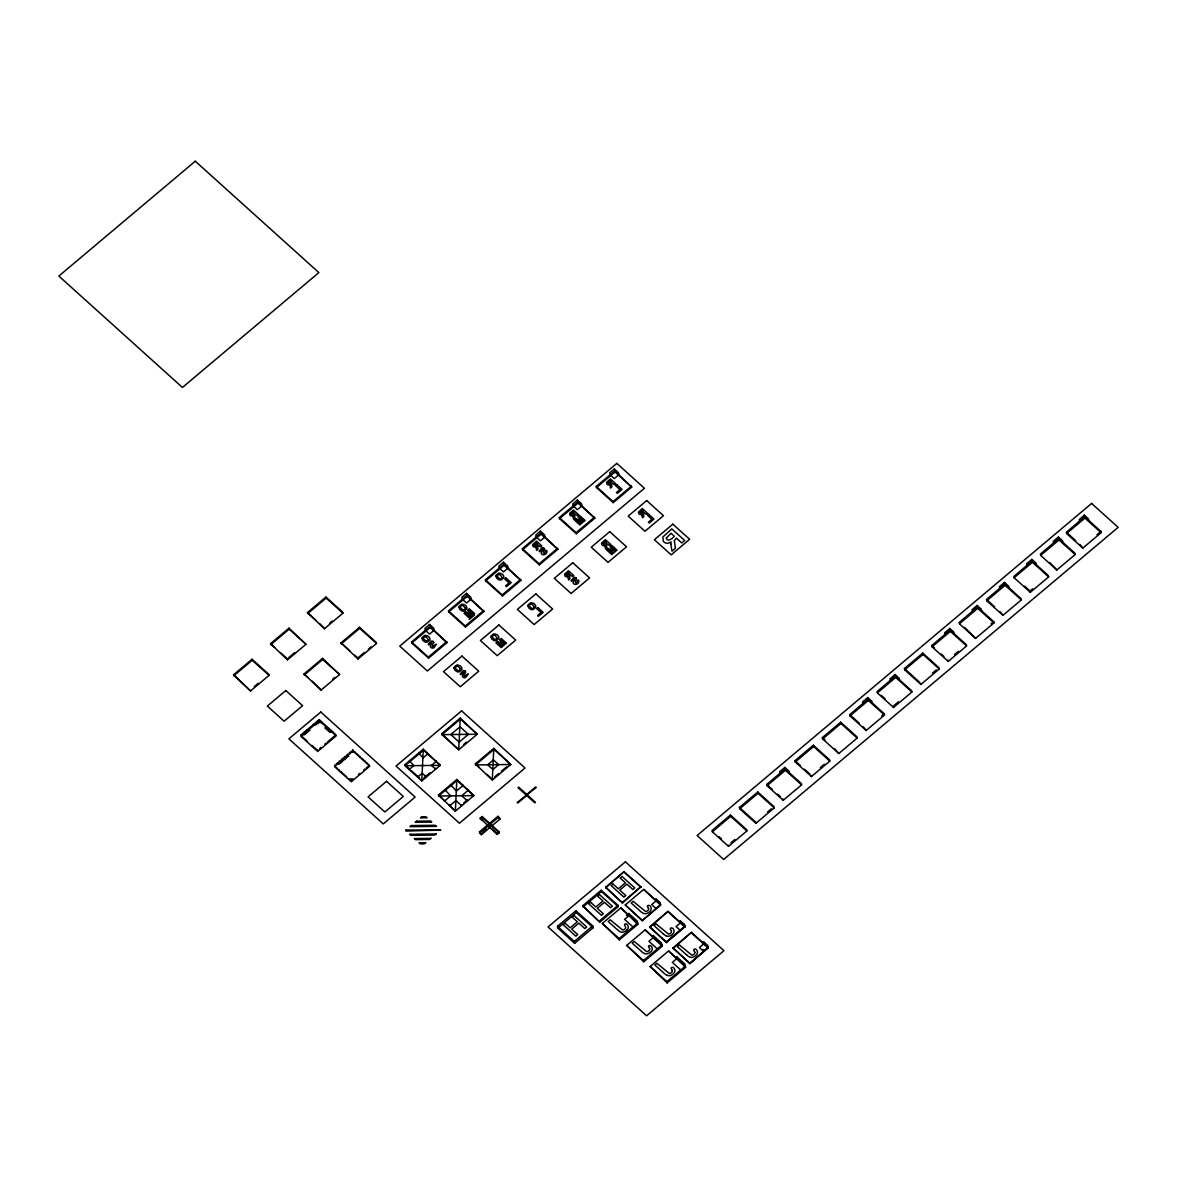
<?xml version="1.0" encoding="UTF-8"?>
<svg xmlns="http://www.w3.org/2000/svg" width="1177" height="1177" viewBox="0 0 1177 1177"><rect width="100%" height="100%" fill="white"/><g stroke="black" fill="none" stroke-linecap="round" stroke-linejoin="round"><path stroke-width="1.5" d="M526.707 795.52L526.766 794.431L535.667 786.927L536.271 787.472L517.203 802.479L517.792 803.023L526.707 795.52L534.799 802.817L535.447 802.273L527.355 794.961M233.561 674.804L252.025 659.252L268.812 674.377L269.033 675.392L250.554 690.943L233.561 674.804L250.554 690.943M270.504 643.701L288.968 628.15L305.976 644.29L287.497 659.841L270.504 643.701L274.697 647.482M307.447 612.599L325.926 597.048L342.713 612.172L342.919 613.188L324.44 628.739L307.447 612.599L315.848 620.161M233.767 675.819L252.246 660.268L252.025 659.252M270.71 644.716L289.189 629.165L288.968 628.15M307.653 613.614L326.132 598.063L325.926 597.048M254.306 686.603L258.263 683.263M288.439 657.855L294.544 652.72M329.516 623.28L332.149 621.059M304.078 673.965L322.542 658.414L339.55 674.553L321.071 690.105L304.078 673.965L308.271 677.746M341.021 642.863L359.5 627.312L376.287 642.436L376.493 643.451L358.014 659.002L341.021 642.863L349.937 650.896M304.284 674.98L322.763 659.429L322.542 658.414M341.227 643.878L359.706 628.327L359.5 627.312M332.797 679.055L334.724 677.437M358.014 659.002L357.808 657.987L364.399 652.441M368.372 649.101L371.005 646.879M429.59 624.457L424.971 628.341L425.383 630.313L429.59 634.109L434.195 630.21L433.783 628.238L429.59 624.457L430.223 627.488L447.01 642.613L428.546 658.164L411.759 643.025L411.538 641.98L430.002 626.429L447.01 642.613M466.533 593.355L461.914 597.239L462.326 599.211L466.533 603.007L471.153 599.108L470.741 597.136L466.533 593.355L467.166 596.386L483.953 611.51L465.489 627.061L448.702 611.937L448.481 610.878L466.945 595.327L483.953 611.51M503.476 562.253L498.871 566.137L499.283 568.108L503.476 571.904L508.096 568.005L507.684 566.034L503.476 562.253L504.109 565.284L520.896 580.408L502.432 595.959L485.645 580.835L485.424 579.775L503.903 564.224L520.896 580.408M540.434 531.151L535.815 535.035L536.226 537.006L540.42 540.802L545.039 536.903L544.627 534.932L540.434 531.151L541.067 534.181L557.854 549.306L539.375 564.857L522.588 549.733L522.367 548.673L540.846 533.122L557.854 549.306M577.377 500.048L572.758 503.933L573.17 505.904L577.363 509.7L581.982 505.801L581.57 503.83L577.377 500.048L578.01 503.079L594.797 518.204L576.318 533.755L559.531 518.63L559.31 517.571L577.789 502.02L594.797 518.204M614.32 468.946L609.701 472.83L610.113 474.817L614.306 478.598L618.925 474.699L618.513 472.727L614.32 468.946L614.953 471.977L631.74 487.101L613.261 502.653L596.474 487.528L596.253 486.469L614.732 470.918L631.74 487.101M411.759 643.025L430.223 627.488M448.702 611.937L467.166 596.386M485.645 580.835L504.109 565.284M522.588 549.733L541.067 534.181M559.531 518.63L578.01 503.079M596.474 487.528L614.953 471.977M469.255 619.455L474.508 615.027M319.614 748.572L320.924 747.469M324.852 744.173L326.147 743.07M327.456 741.981L335.945 734.831L319.158 719.691L300.694 735.272L307.153 741.083M428.546 658.164L428.325 657.119L446.789 641.568M465.489 627.061L465.268 626.017L483.732 610.466M502.432 595.959L502.211 594.915L520.675 579.364M539.375 564.857L539.154 563.812L557.633 548.261M576.318 533.755L576.097 532.71L594.576 517.159M613.261 502.653L613.04 501.608L631.519 486.057M334.93 765.035L334.871 766.109M346.685 755.134L347.995 754.03M349.304 752.942L350.599 751.838L354.704 751.794L355.881 752.853M358.441 774.51L359.735 773.407M363.664 770.111L364.958 769.008M366.268 767.904L367.577 766.816M368.887 765.712L368.945 764.623M409.405 760.828L423.264 749.205L440.272 765.344L421.793 780.895L405.006 765.756L404.8 764.756L409.419 760.857L413.818 765.653L409.199 769.537M441.743 733.654L460.222 718.102L477.215 734.242L458.736 749.793L441.949 734.654L441.743 733.654L458.736 749.793L460.222 718.102M423.897 777.938L430.149 772.627M463.812 744.335L466.445 742.113M438.374 795.019L456.838 779.468L473.845 795.608L455.367 811.159L438.374 795.019L442.993 799.183M475.317 763.917L493.796 748.366L510.789 764.506L492.31 780.057L475.317 763.917L479.186 767.404M463.812 802.817L467.269 799.904L467.49 800.948L461.722 795.755L468.078 790.4L467.857 789.355M494.737 776.82L498.695 773.495M501.343 771.273L506.625 766.83M491.721 825.18L498.916 831.668L499.166 832.816L497.194 834.464L480.172 818.192L482.129 816.529L490.529 824.106M480.407 819.339L482.379 817.691L482.129 816.529M488.661 824.121L497.886 816.352L499.681 817.956L499.916 819.104L481.437 834.655L479.422 831.904L487.337 825.239M479.657 833.051L498.136 817.5L497.886 816.352M488.808 826.901L490.765 825.254M482.526 832.389L486.484 829.064M497.194 834.464L496.959 833.316L498.916 831.668M557.471 926.314L575.936 910.763L592.722 925.887L593.12 927.756L574.641 943.307L557.854 928.167L557.471 926.314L574.258 941.438L574.641 943.307M582.718 905.775L601.197 890.224L617.984 905.348L618.234 906.599L599.77 922.15L582.718 905.775L599.77 922.15M605.596 887.223L624.075 871.671L640.862 886.796L622.53 902.994L605.596 887.223L622.53 902.994M557.854 928.167L576.333 912.616L575.936 910.763M582.983 907.026L601.447 891.475L601.197 890.224M605.743 887.855L624.075 871.671M574.258 941.438L592.722 925.887M599.505 920.9L617.984 905.348M622.383 902.347L640.862 886.796M789.208 772.656L788.884 771.082L784.794 767.389L779.674 771.7L780.013 773.289M872.142 702.846L871.819 701.257L867.729 697.578L862.609 701.875L862.947 703.463M899.493 679.82L899.169 678.232L895.079 674.553L889.974 678.849L890.298 680.438M954.209 633.756L953.885 632.167L949.795 628.489L944.675 632.799L945.013 634.374M981.559 610.731L981.235 609.142L977.145 605.464L972.04 609.76L972.364 611.349M1008.924 587.706L1008.586 586.117L1004.496 582.424L999.391 586.735L999.714 588.323M1036.275 564.666L1035.951 563.092L1031.861 559.399L1026.741 563.709L1027.08 565.298M1062.816 542.332L1062.478 540.743L1058.403 537.065L1053.283 541.361L1053.606 542.95M1088.769 520.469L1088.445 518.895L1084.355 515.202L1079.235 519.513L1079.574 521.102M730.417 815.028L712.07 830.476L712.335 831.786L728.534 846.381L746.865 830.933L746.601 829.623L730.417 815.028L730.682 816.338L746.865 830.933M739.421 807.451L757.767 792.003L773.951 806.598L774.231 807.908L755.884 823.341L739.7 808.761L739.421 807.451L755.619 822.032L755.884 823.341M766.786 784.412L785.118 768.978L801.316 783.573L801.581 784.882L783.235 800.316L767.051 785.721L766.786 784.412L772.171 789.281M795.005 760.651L813.351 745.218L829.535 759.812L829.8 761.122L811.468 776.555L795.269 761.96L795.005 760.651L800.404 765.521M822.355 737.626L840.702 722.192L856.885 736.787L857.165 738.082L838.818 753.53L822.635 738.935L822.355 737.626L825.062 740.068M904.422 668.536L922.768 653.103L938.952 667.697L939.231 669.007L920.885 684.44L904.701 669.845L904.422 668.536L919.266 681.924M931.787 645.511L950.119 630.078L966.317 644.658L966.582 645.967L948.235 661.415L932.052 646.82L931.787 645.511L934.479 647.938M619.382 939.834L602.344 923.459L620.809 907.908L637.596 923.033L619.131 938.584L619.382 939.834L637.86 924.283L637.184 921.047L628.783 913.484L626.473 915.426M642.171 920.708L625.252 904.936L643.731 889.385L660.518 904.51L642.171 920.708L660.65 905.157L660.091 902.524L655.898 898.742L656.31 900.729L651.69 904.613L655.883 908.394M712.335 831.786L730.682 816.338M739.7 808.761L758.032 793.313L757.767 792.003M767.051 785.721L785.397 770.288L784.794 767.389M795.269 761.96L813.616 746.527L813.351 745.218M822.635 738.935L840.981 723.502L840.702 722.192M849.985 715.91L849.72 714.601L868.052 699.153L884.251 713.748L884.516 715.057L866.169 730.505L849.985 715.91L868.332 700.462L867.729 697.578M877.336 692.885L877.071 691.576L895.417 676.128L911.601 690.722L911.881 692.032L893.534 707.465L877.336 692.885L895.682 677.437L895.079 674.553M904.701 669.845L923.048 654.412L922.768 653.103M932.052 646.82L950.398 631.387L949.795 628.489M959.417 623.795L959.137 622.486L977.484 607.038L993.668 621.633L993.947 622.942L975.601 638.39L959.417 623.795L977.749 608.347L977.145 605.464M986.767 600.77L986.488 599.461L1004.834 584.013L1021.018 598.607L1021.298 599.917L1002.951 615.35L986.767 600.77L1005.114 585.322L1004.496 582.424M1014.118 577.73L1013.853 576.421L1032.185 560.988L1048.383 575.582L1048.648 576.892L1030.316 592.325L1014.118 577.73L1032.464 562.297L1031.861 559.399M1040.659 555.397L1040.38 554.087L1058.726 538.639L1074.91 553.234L1075.189 554.544L1056.843 569.992L1040.659 555.397L1059.006 539.949L1058.403 537.065M1066.612 533.534L1066.347 532.225L1084.694 516.791L1100.878 531.386L1101.142 532.695L1082.811 548.129L1066.612 533.534L1084.959 518.101L1084.355 515.202M730.873 842.864L734.801 839.554M767.404 812.115L771.332 808.805M820.369 767.536L824.297 764.226M881.632 715.954L884.251 713.748M898.492 701.757L893.255 706.156L893.534 707.465M932.405 673.215L936.333 669.904M954.518 654.589L958.446 651.278M991.049 623.839L993.668 621.633M1030.316 592.325L1030.037 591.016L1032.656 588.809M1096.949 534.696L1100.878 531.386M643.731 961.786L626.679 945.396L645.158 929.845L661.945 944.984L643.466 960.535L643.731 961.786L662.21 946.234L661.518 942.998L653.132 935.435L653.544 937.407L648.924 941.291L657.31 948.853M649.601 926.873L668.08 911.322L684.867 926.461L666.388 942.012L649.601 926.873L666.52 942.659L666.256 941.88L684.764 926.373M649.733 927.52L668.08 911.322M666.388 942.527L684.852 926.976L684.352 924.401M667.153 982.898L650.101 966.508L668.58 950.957L685.367 966.096L666.888 981.647L667.153 982.898L685.632 967.347L684.94 964.11L676.554 956.533L676.966 958.519L672.347 962.403L680.733 969.966M672.95 947.912L691.414 932.361L708.201 947.5L689.869 963.698L672.95 947.912L689.737 963.051M673.082 948.559L691.414 932.361M708.01 947.323L689.663 963.522L708.142 947.971M318.32 720.398L319.923 720.383M317.01 721.501L321.115 721.457M315.716 722.604L322.292 722.516M314.406 723.708L318.04 723.664M313.097 724.797L316.407 724.767M324.764 727.916L328.236 727.872M325.823 728.99L329.413 728.946M306.564 730.299L310.007 730.255M327.177 730.049L330.605 730.02M305.255 731.403L308.801 731.358M328.251 731.123L331.796 731.079M303.96 732.491L307.58 732.462M329.354 732.197L332.973 732.153M302.651 733.595L306.152 733.551M301.341 734.698L304.917 734.654M316.716 749.69L317.51 749.675M348.892 756.193L345.376 756.237L344.067 757.341L347.392 757.297M346.229 758.385L342.772 758.429L341.462 759.533L345.052 759.489M343.596 760.592L340.153 760.636L338.844 761.725L342.389 761.696M341.168 762.784L337.549 762.828L336.239 763.932L339.741 763.888M349.113 778.953L353.203 778.909M1084.959 518.101L1101.142 532.695M1067.701 533.446L1075.793 540.743M1079.839 544.392L1082.811 548.129M1059.006 539.949L1075.189 554.544M1049.825 562.606L1056.843 569.992M1032.464 562.297L1048.648 576.892M1024.637 586.161L1030.037 591.016M1005.114 585.322L1021.298 599.917M987.841 600.667L994.58 606.758M999.979 611.613L1002.951 615.35M977.749 608.347L993.947 622.942M964.537 627.356L975.601 638.39M950.398 631.387L966.582 645.967M941.217 654.029L943.925 656.457M923.048 654.412L939.231 669.007M895.682 677.437L911.881 692.032M881.117 695.224L885.163 698.873M868.332 700.462L884.516 715.057M851.059 715.822L859.151 723.119M863.212 726.753L866.169 730.505M596.253 486.469L613.04 501.608M840.981 723.502L857.165 738.082M834.493 748.572L838.818 753.53M813.616 746.527L829.8 761.122M559.31 517.571L576.097 532.71M804.45 769.169L809.85 774.039M785.397 770.288L801.581 784.882M522.367 548.673L539.154 563.812M777.57 794.151L780.263 796.579M758.032 793.313L774.231 807.908M485.424 579.775L502.211 594.915M718.809 836.553L721.516 838.98M448.481 610.878L465.268 626.017M411.538 641.98L428.325 657.119M326.132 598.063L342.919 613.188M359.706 628.327L376.493 643.451M624.207 872.304L640.994 887.443M660.65 905.157L643.731 889.385M668.212 911.969L684.999 927.108L684.44 924.475L680.247 920.694L680.659 922.68L676.039 926.564L680.247 930.345M691.546 933.008L708.333 948.147L707.789 945.514L703.596 941.732L704.008 943.719L699.388 947.603L703.581 951.384L703.169 949.398M526.766 794.431L518.66 787.133L518.012 787.678L526.104 794.975M320.041 623.942L324.44 628.739M354.66 655.162L357.808 657.987M486.94 774.392L490.809 777.879M663.372 933.979L654 925.549L656.016 923.857L668.345 933.979A1.515 1.309 -11.8 0 0 668.933 933.92A2.354 2.016 -11.8 0 0 669.963 933.567L670.537 933.14A3.516 3.016 -11.8 0 0 670.861 932.846A2.31 1.986 -11.8 0 0 671.42 931.257A2.737 2.354 -11.8 0 0 671.302 930.86L671.096 930.433A8.313 7.136 -11.8 0 0 670.404 929.477C669.551 927.285 673.215 927.402 673.627 929.595A4.855 4.164 -11.8 0 1 674.038 931.213A3.928 3.369 -11.8 0 1 673.671 932.699A5.164 4.428 -11.8 0 1 673.273 933.346A6.12 5.252 -11.8 0 1 672.92 933.773L672.508 934.2A9.107 7.812 -11.8 0 1 671.876 934.759A6.9 5.929 -11.8 0 1 669.242 936.112A4.414 3.796 -11.8 0 1 666.476 935.98M686.794 955.091L677.422 946.661L679.438 944.969L691.767 955.091A1.515 1.309 -11.8 0 0 692.356 955.033A2.339 2.016 -11.8 0 0 693.385 954.679L693.959 954.253A2.516 2.163 -11.8 0 0 694.901 952.37M625.252 904.936L642.039 920.061M601.447 891.475L618.234 906.599M637.86 924.283L620.809 907.908M662.21 946.234L645.158 929.845M685.632 967.347L668.58 950.957M632.976 926.917L624.575 919.355L629.195 915.456L628.783 913.484M289.189 629.165L305.976 644.29M322.763 659.429L339.55 674.553M498.136 817.5L499.916 819.104M602.344 923.459L619.131 938.584M626.679 945.396L643.466 960.535M650.101 966.508L666.888 981.647M482.379 817.691L499.166 832.816M488.896 825.268L490.677 826.887M480.172 818.192L482.57 820.354M492.163 828.991L496.959 833.316M576.333 912.616L593.12 927.756M479.422 831.904L481.437 834.655M280.7 652.882L286.246 657.884M311.949 681.056L321.071 690.105M404.8 764.756L408.993 768.537M411.391 770.655L419.483 777.997M357.072 753.927L358.264 755.001M359.441 756.061L360.633 757.135M361.825 758.209L363.002 759.283M364.193 760.342L365.385 761.416M366.562 762.49L367.754 763.549M252.246 660.268L269.033 675.392M311.964 745.409L317.481 750.396M336.063 767.183L337.24 768.257M338.432 769.331L339.623 770.391M340.8 771.465L341.992 772.539M343.184 773.613L344.361 774.672M345.552 775.746L346.744 776.82M694.518 951.546L694.724 951.972A2.737 2.354 -11.8 0 1 694.827 952.37M671.949 969.848L672.155 970.275A2.737 2.354 -11.8 0 1 672.258 970.672M947.971 660.106L948.235 661.415M920.62 683.131L920.885 684.44M811.188 775.246L811.468 776.555M782.97 799.006L783.235 800.316M728.254 845.071L728.534 846.381M493.796 748.366L492.31 780.057L492.104 779.042M462.605 784.618L462.826 785.677L456.47 791.018L450.482 784.765M456.838 779.468L455.367 811.159L449.393 804.95L449.599 805.951L455.955 800.61L461.722 805.804L461.502 804.759M444.715 789.635L450.703 795.873L444.347 801.228L444.141 800.169M435.858 760.504L436.078 761.563L431.459 765.447L435.652 769.228L435.431 768.184M427.457 752.942L427.678 753.986L423.058 757.885L418.644 753.045M423.264 749.205L421.793 780.895L421.587 779.88M426.192 775.952L426.412 777.011L422.219 773.215L417.6 777.114L417.379 776.055M287.291 658.826L287.497 659.841M576.48 578.922C573.699 581.629 576.039 585.16 577.363 580.967A2.913 2.501 -11.8 0 0 577.142 580.57C580.232 578.378 578.952 584.116 576.48 584.204A2.354 2.016 -11.8 0 1 574.935 584.38L574.773 584.351A1.839 1.574 -11.8 0 1 574.17 584.13L573.39 583.395A2.148 1.839 -11.8 0 1 573.184 582.909L573.17 582.394A2.222 1.898 -11.8 0 1 573.302 581.879L574.523 578.672L571.433 581.335A2.266 1.942 -11.8 0 1 571.139 580.541L573.979 577.451A2.177 1.868 -11.8 0 1 574.45 577.392A2.266 1.942 -11.8 0 1 574.906 577.407A1.913 1.648 -11.8 0 1 575.715 577.716M544.539 549.276C541.817 551.998 544.098 555.515 545.422 551.322A2.913 2.501 -11.8 0 0 545.186 550.924C548.173 548.688 547.128 554.308 544.716 554.485A2.398 2.06 -11.8 0 1 542.994 554.75L542.832 554.705A1.839 1.574 -11.8 0 1 542.229 554.485L541.449 553.749A2.148 1.839 -11.8 0 1 541.243 553.264L541.229 552.749A2.222 1.898 -11.8 0 1 541.361 552.234L542.715 549.085L539.493 551.689A2.266 1.942 -11.8 0 1 539.198 550.895L542.038 547.805A2.192 1.868 -11.8 0 1 542.509 547.746A2.266 1.942 -11.8 0 1 542.965 547.761M465.636 672.214C459.957 683.101 473.64 667.065 465.651 677.511A2.354 2.016 -11.8 0 1 464.106 677.687L463.929 677.658A1.839 1.574 -11.8 0 1 463.341 677.437L462.561 676.701A2.148 1.839 -11.8 0 1 462.34 676.216L464.003 672.199L460.604 674.642A2.266 1.942 -11.8 0 1 460.295 673.847L463.149 670.758A2.177 1.868 -11.8 0 1 463.606 670.699A2.266 1.942 -11.8 0 1 464.076 670.713A1.913 1.648 -11.8 0 1 464.871 671.022M433.695 642.583C428.104 653.515 441.434 637.434 433.886 647.791A2.398 2.06 -11.8 0 1 432.165 648.056L431.988 648.012A1.839 1.574 -11.8 0 1 431.4 647.791L430.62 647.056A2.148 1.839 -11.8 0 1 430.399 646.57L430.385 646.055A2.222 1.898 -11.8 0 1 430.532 645.54L431.871 642.392L428.663 644.996A2.266 1.942 -11.8 0 1 428.354 644.202L431.209 641.112A2.192 1.868 -11.8 0 1 431.665 641.053A2.266 1.942 -11.8 0 1 432.136 641.068A1.913 1.648 -11.8 0 1 432.93 641.377A2.31 1.986 -11.8 0 1 433.43 641.848A2.192 1.868 -11.8 0 1 433.813 642.642M544.26 548.541A2.31 1.986 -11.8 0 0 543.774 548.07A1.913 1.648 -11.8 0 0 542.965 547.761M544.348 548.57A2.192 1.868 -11.8 0 1 544.642 549.335M499.372 574.435A1.898 1.633 -11.8 0 1 500.004 574.508L502.255 577.466A1.677 1.442 -11.8 0 1 502.005 577.951L501.873 578.098A2.074 1.78 -11.8 0 1 501.373 578.481A1.868 1.604 -11.8 0 1 500.372 578.746A1.898 1.618 -11.8 0 1 499.725 578.657L497.488 576.642A1.898 1.633 -11.8 0 1 497.415 576.068A1.868 1.604 -11.8 0 1 499.342 574.45M427.575 640.597A1.677 1.442 -11.8 0 1 426.677 640.847M425.471 636.639A1.898 1.633 -11.8 0 1 426.118 636.713L428.369 639.67A1.677 1.442 -11.8 0 1 428.119 640.156L427.987 640.303A2.074 1.78 -11.8 0 1 427.486 640.685M425.441 636.654A1.868 1.604 -11.8 0 0 423.529 638.272A1.898 1.633 -11.8 0 0 423.602 638.846L425.839 640.862A1.898 1.618 -11.8 0 0 426.486 640.95M575.877 577.775A2.266 1.942 -11.8 0 1 576.347 578.245M576.112 578.113A1.913 1.648 -11.8 0 1 576.362 578.79M496.459 639.14A1.677 1.442 -11.8 0 1 495.561 639.391M496.37 639.229A2.074 1.78 -11.8 0 0 496.871 638.846L497.003 638.684A1.677 1.442 -11.8 0 0 497.253 638.214L495.031 635.242A1.898 1.633 -11.8 0 0 494.355 635.183A1.868 1.604 -11.8 0 0 492.413 636.816A1.898 1.633 -11.8 0 0 492.486 637.39L494.723 639.405A1.898 1.618 -11.8 0 0 495.37 639.494M465.033 671.081A2.266 1.942 -11.8 0 1 465.518 671.552M465.283 671.42A1.913 1.648 -11.8 0 1 465.533 672.096M649.63 948.883A2.737 2.354 -11.8 0 0 649.527 948.485L649.336 948.059A8.313 7.136 -11.8 0 0 648.63 947.088C647.791 944.896 651.455 945.013 651.852 947.205A4.855 4.164 -11.8 0 1 652.279 948.824A3.928 3.369 -11.8 0 1 651.896 950.31A5.164 4.428 -11.8 0 1 651.499 950.957A6.12 5.252 -11.8 0 1 651.146 951.384L650.734 951.825A9.107 7.812 -11.8 0 1 650.101 952.384A6.9 5.929 -11.8 0 1 647.482 953.723A4.414 3.796 -11.8 0 1 644.702 953.605A11.579 9.931 -11.8 0 1 641.642 951.575L632.24 943.16L634.241 941.468L646.57 951.59A1.515 1.309 -11.8 0 0 647.173 951.531A2.354 2.016 -11.8 0 0 648.189 951.178L648.777 950.751A3.516 3.016 -11.8 0 0 649.101 950.457M649.66 948.868A2.31 1.986 -11.8 0 1 649.101 950.457M671.758 969.539A9.637 8.268 -11.8 0 0 671.258 968.877C670.404 966.7 674.068 966.803 674.465 968.995A4.855 4.164 -11.8 0 1 674.892 970.613A3.928 3.369 -11.8 0 1 674.509 972.114A4.811 4.134 -11.8 0 1 674.259 972.54A6.106 5.238 -11.8 0 1 673.759 973.188L673.347 973.614A7.165 6.15 -11.8 0 1 670.11 975.542M672.332 970.657A2.516 2.163 -11.8 0 1 671.39 972.54L670.802 972.967A2.339 2.016 -11.8 0 1 669.787 973.32A1.515 1.309 -11.8 0 1 669.198 973.394L656.854 963.257L654.853 964.949L664.211 973.394A11.579 9.931 -11.8 0 0 667.3 975.424M670.096 975.527A4.414 3.796 -11.8 0 1 667.315 975.395M648.542 908.718A2.737 2.354 -11.8 0 0 648.439 908.306L648.321 908.026A8.313 7.136 -11.8 0 0 647.541 906.923C646.703 904.73 650.366 904.848 650.763 907.04A4.855 4.164 -11.8 0 1 651.19 908.659A3.928 3.369 -11.8 0 1 650.807 910.145A5.164 4.428 -11.8 0 1 650.41 910.792A6.12 5.252 -11.8 0 1 650.057 911.219L649.645 911.66A9.107 7.812 -11.8 0 1 649.013 912.204A6.9 5.929 -11.8 0 1 646.394 913.558A4.414 3.796 -11.8 0 1 643.613 913.44A11.579 9.931 -11.8 0 1 640.538 911.395L631.152 902.994L633.152 901.302L645.482 911.425A1.515 1.309 -11.8 0 0 646.07 911.366A2.354 2.016 -11.8 0 0 647.1 911.013L647.674 910.586A3.516 3.016 -11.8 0 0 647.997 910.292A2.31 1.986 -11.8 0 0 648.556 908.703M666.447 936.024A11.579 9.931 -11.8 0 1 663.401 933.949M694.342 951.251A9.637 8.268 -11.8 0 0 693.827 950.589C692.973 948.412 696.652 948.515 697.049 950.707A4.855 4.164 -11.8 0 1 697.461 952.325A3.928 3.369 -11.8 0 1 697.093 953.811A4.811 4.134 -11.8 0 1 696.843 954.238A6.106 5.238 -11.8 0 1 696.343 954.885L695.931 955.312A7.165 6.15 -11.8 0 1 692.679 957.239A4.414 3.796 -11.8 0 1 689.899 957.107A11.579 9.931 -11.8 0 1 686.824 955.062M460.369 668.771L460.31 669.316A1.677 1.442 -11.8 0 1 460.06 669.787L459.927 669.948A2.074 1.78 -11.8 0 1 459.427 670.331A1.868 1.604 -11.8 0 1 458.427 670.596A1.898 1.618 -11.8 0 1 457.779 670.507L455.543 668.492A1.898 1.633 -11.8 0 1 455.47 667.918A1.868 1.604 -11.8 0 1 457.382 666.3A1.898 1.633 -11.8 0 1 458.059 666.359L460.369 668.771M465.371 608.023L465.312 608.568A1.677 1.442 -11.8 0 1 465.062 609.053L464.93 609.2A2.074 1.78 -11.8 0 1 464.429 609.583A1.868 1.604 -11.8 0 1 463.429 609.848A1.898 1.618 -11.8 0 1 462.782 609.76L460.545 607.744A1.898 1.633 -11.8 0 1 460.472 607.17A1.868 1.604 -11.8 0 1 462.384 605.552A1.898 1.633 -11.8 0 1 463.061 605.611L465.371 608.023M536.079 547.467L536.58 550.336L538.007 549.144L537.639 545.701A3.119 2.678 -11.8 0 1 538.154 545.142L540.626 546.937L541.832 545.922L536.491 541.111L532.798 544.451A1.633 1.412 -11.8 0 0 532.651 544.833L532.99 546.26A3.045 2.619 -11.8 0 0 533.505 546.716L533.843 546.893A1.854 1.589 -11.8 0 0 534.961 547.04L536.226 546.525L536.079 547.467M568.02 577.113L568.52 579.981L569.948 578.79L569.58 575.332A3.134 2.678 -11.8 0 1 570.095 574.788L572.566 576.568L573.773 575.568L568.432 570.742L564.739 574.096A1.633 1.412 -11.8 0 0 564.592 574.479L564.931 575.906A3.045 2.619 -11.8 0 0 565.46 576.362L565.784 576.539A1.854 1.589 -11.8 0 0 566.902 576.686L568.167 576.171L568.02 577.113M573.022 516.365L573.523 519.234L574.95 518.042L574.582 514.599A3.119 2.678 -11.8 0 1 575.097 514.04L577.569 515.835L578.775 514.82L573.434 510.009L569.742 513.349A1.633 1.412 -11.8 0 0 569.594 513.731L569.948 515.158A3.045 2.619 -11.8 0 0 570.462 515.614L570.786 515.791A1.854 1.589 -11.8 0 0 571.904 515.938L573.17 515.423L573.022 516.365M604.963 546.01L605.464 548.879L606.891 547.688L606.523 544.23A3.134 2.678 -11.8 0 1 607.038 543.686L609.509 545.466L610.716 544.465L605.375 539.64L601.682 542.994A1.633 1.412 -11.8 0 0 601.535 543.377L601.888 544.804A3.045 2.619 -11.8 0 0 602.403 545.26L602.727 545.437A1.854 1.589 -11.8 0 0 603.845 545.584L605.11 545.069L604.963 546.01M609.966 485.262L610.466 488.131L611.893 486.94L611.525 483.497A3.119 2.678 -11.8 0 1 612.04 482.938L614.512 484.733L615.718 483.718L610.377 478.907L606.685 482.246A1.633 1.412 -11.8 0 0 606.538 482.629L606.891 484.056A3.045 2.619 -11.8 0 0 607.406 484.512L607.729 484.689A1.854 1.589 -11.8 0 0 608.847 484.836L610.113 484.321L609.966 485.262M641.906 514.908L642.407 517.777L643.834 516.585L643.466 513.128A3.134 2.678 -11.8 0 1 643.981 512.583L646.453 514.364L647.659 513.363L642.318 508.538L638.625 511.892A1.633 1.412 -11.8 0 0 638.478 512.275L638.831 513.702A3.045 2.619 -11.8 0 0 639.346 514.158L639.67 514.334A1.854 1.589 -11.8 0 0 640.788 514.481L642.068 513.966L641.906 514.908M670.787 544.26L672.008 551.189L675.436 548.291L674.303 540.787L676.422 538.124L681.777 542.95L684.69 540.508L671.802 528.9L662.872 536.962L663.372 541.346A7.356 6.312 -11.8 0 0 664.608 542.435L665.814 543.024A4.517 3.884 -11.8 0 0 666.682 543.23A4.355 3.737 -11.8 0 0 668.109 543.23L671.17 541.979L670.787 544.26M422.057 638.243L422.808 640.42L425.059 642.024A3.575 3.075 -11.8 0 0 426.486 642.23A2.957 2.531 -11.8 0 0 427.501 642.024L429.649 640.214A3.016 2.589 -11.8 0 0 429.929 639.332L429.943 639.008A3.634 3.119 -11.8 0 0 429.752 638.081L428.958 636.904A8.327 7.136 -11.8 0 0 428.045 636.11L425.794 635.33A3.737 3.207 -11.8 0 0 424.588 635.492L422.337 637.346A3.016 2.589 -11.8 0 0 422.057 638.243M453.998 667.889L454.749 670.066L457 671.67A3.575 3.075 -11.8 0 0 458.427 671.876A2.957 2.531 -11.8 0 0 459.442 671.67L461.59 669.86A3.016 2.589 -11.8 0 0 461.87 668.977L461.884 668.654A3.634 3.119 -11.8 0 0 461.693 667.727L460.898 666.535A8.327 7.136 -11.8 0 0 459.986 665.755L457.735 664.976A3.737 3.207 -11.8 0 0 456.529 665.137L454.278 666.991A3.016 2.589 -11.8 0 0 453.998 667.889M459.001 607.141L459.751 609.318L462.002 610.922A3.575 3.075 -11.8 0 0 463.429 611.128A2.957 2.531 -11.8 0 0 464.444 610.922L466.592 609.112A3.016 2.589 -11.8 0 0 466.872 608.229L466.886 607.906A3.634 3.119 -11.8 0 0 466.695 606.979L465.901 605.802A8.327 7.136 -11.8 0 0 464.989 605.007L462.738 604.228A3.737 3.207 -11.8 0 0 461.531 604.389L459.28 606.243A3.016 2.589 -11.8 0 0 459.001 607.141M490.941 636.786L491.692 638.964L493.943 640.568A3.575 3.075 -11.8 0 0 495.37 640.774A2.957 2.531 -11.8 0 0 496.385 640.568L498.533 638.758A3.016 2.589 -11.8 0 0 498.813 637.875L498.827 637.551A3.634 3.119 -11.8 0 0 498.636 636.625L497.842 635.433A8.327 7.136 -11.8 0 0 496.929 634.653L494.678 633.873A3.737 3.207 -11.8 0 0 493.472 634.035L491.221 635.889A3.016 2.589 -11.8 0 0 490.941 636.786M495.944 576.039L496.694 578.216L498.945 579.82A3.575 3.075 -11.8 0 0 500.372 580.026A2.957 2.531 -11.8 0 0 501.387 579.82L503.535 578.01A3.016 2.589 -11.8 0 0 503.815 577.127L503.83 576.804A3.634 3.119 -11.8 0 0 503.638 575.877L502.844 574.7A8.327 7.15 -11.8 0 0 501.932 573.905L499.681 573.125A3.737 3.207 -11.8 0 0 498.474 573.287L496.223 575.141A3.016 2.589 -11.8 0 0 495.944 576.039M527.885 605.684L528.65 607.862L530.886 609.465A3.575 3.075 -11.8 0 0 532.313 609.671A2.957 2.531 -11.8 0 0 533.328 609.465L535.491 607.656A3.016 2.589 -11.8 0 0 535.756 606.773L535.77 606.449A3.634 3.119 -11.8 0 0 535.579 605.522L534.785 604.331A8.327 7.136 -11.8 0 0 533.872 603.551L531.621 602.771A3.737 3.207 -11.8 0 0 530.415 602.933L528.164 604.787A3.016 2.589 -11.8 0 0 527.885 605.684M534.255 606.758L534.196 607.111A1.677 1.442 -11.8 0 1 533.946 607.582L533.814 607.744A2.074 1.78 -11.8 0 1 533.313 608.126A1.868 1.604 -11.8 0 1 532.313 608.391A1.898 1.618 -11.8 0 1 531.68 608.303L529.429 606.287A1.898 1.633 -11.8 0 1 529.356 605.714A1.868 1.604 -11.8 0 1 531.283 604.095A1.898 1.633 -11.8 0 1 531.975 604.139L534.255 606.758M534.211 544.877L535.27 545.804L537.536 544.157L536.182 542.921L534.211 544.877M571.154 513.775L572.213 514.702L574.494 513.054L573.125 511.818L571.154 513.775M566.152 574.508L567.211 575.45L569.491 573.788L568.123 572.566L566.152 574.508M608.097 482.673L609.156 483.6L611.437 481.952L610.069 480.716L608.097 482.673M603.095 543.421L604.154 544.348L606.435 542.685L605.066 541.464L603.095 543.421M640.038 512.319L641.112 513.246L643.378 511.598L642.009 510.362L640.038 512.319M666.3 537.992C667.124 542.788 672.876 538.257 674.333 536.241L671.052 533.284L666.3 537.992M627.135 929.742L626.723 930.183A9.107 7.812 -11.8 0 1 626.09 930.742A6.9 5.929 -11.8 0 1 623.472 932.081A4.414 3.796 -11.8 0 1 620.691 931.963A11.579 9.931 -11.8 0 1 617.631 929.933L608.229 921.517L610.23 919.826L622.559 929.948A1.515 1.309 -11.8 0 0 623.163 929.889A2.354 2.016 -11.8 0 0 624.178 929.536L624.766 929.109A3.516 3.016 -11.8 0 0 625.09 928.815A2.31 1.986 -11.8 0 0 625.649 927.226A2.737 2.354 -11.8 0 0 625.517 926.829L625.325 926.417A8.313 7.136 -11.8 0 0 624.619 925.446C623.781 923.254 627.444 923.371 627.841 925.563A4.855 4.164 -11.8 0 1 628.268 927.182A3.928 3.369 -11.8 0 1 627.885 928.668A5.164 4.428 -11.8 0 1 627.488 929.315A6.12 5.252 -11.8 0 1 627.135 929.742M195.279 161.205L58.85 276.065L182.435 387.454L318.864 272.593L195.279 161.205M285.82 690.531L267.341 706.068L284.128 721.207L302.607 705.656L285.82 690.531M320.777 711.997L288.88 738.847L383.261 823.915L415.157 797.064L320.777 711.997M616.822 463.385L399.753 646.114L427.354 670.993L644.408 488.264L616.822 463.385M319.379 720.765L300.915 736.316L317.702 751.456L336.166 735.905L319.379 720.765M465.636 611.878L464.018 613.246L469.299 617.999L470.314 617.131L466.166 613.379L471.447 616.189L472.404 615.38L469.329 610.716L473.522 614.438L474.552 613.57L469.285 608.818L467.652 610.186L470.241 614.291L465.636 611.878M505.933 577.966L504.727 578.981L509.111 582.924L505.595 585.866L506.493 586.676L511.201 582.718L505.933 577.966M576.186 518.822L574.567 520.175L579.834 524.927L580.864 524.074L576.701 520.322L581.982 523.118L582.953 522.323L579.878 517.645L584.072 521.367L585.101 520.514L579.82 515.761L578.201 517.115L580.776 521.234L576.186 518.822M616.763 484.659L615.556 485.674L619.941 489.617L616.439 492.56L617.337 493.369L622.044 489.411L616.763 484.659M461.943 656.075L443.479 671.626L460.266 686.75L478.73 671.199L461.943 656.075M498.886 624.972L480.422 640.523L497.209 655.663L515.673 640.111L498.886 624.972M535.844 593.87L517.365 609.421L534.152 624.56L552.631 609.009L535.844 593.87M572.787 562.768L554.308 578.319L571.095 593.458L589.574 577.907L572.787 562.768M609.73 531.666L591.251 547.217L608.038 562.356L626.517 546.805L609.73 531.666M646.673 500.563L628.194 516.115L644.981 531.254L663.46 515.703L646.673 500.563M352.747 750.029L351.908 750.735L353.512 750.72L352.747 750.029M352.968 751.044L334.489 766.595L351.276 781.734L369.755 766.183L352.968 751.044M497.591 641.524L495.958 642.877L501.24 647.63L502.255 646.776L498.106 643.025L503.388 645.835L504.344 645.025L501.27 640.362L505.463 644.069L506.493 643.216L501.225 638.464L499.607 639.817L502.182 643.937L497.591 641.524M537.874 607.612L536.668 608.612L541.052 612.57L537.536 615.512L538.433 616.321L543.141 612.364L537.874 607.612M608.126 548.467L606.508 549.821L611.775 554.573L612.805 553.72L608.641 549.968L613.923 552.763L614.894 551.954L611.819 547.29L616.012 551.013L617.042 550.159L611.76 545.407L610.142 546.761L612.717 550.88L608.126 548.467M648.704 514.305L647.512 515.305L651.881 519.263L648.38 522.205L649.277 523.015L653.985 519.057L648.704 514.305M351.908 780.013L350.305 780.027L351.908 780.013M672.847 524.162L654.383 539.713L671.17 554.838L689.634 539.287L672.847 524.162M461.605 710.849L396.031 766.05L459.442 823.209L525.016 768.007L461.605 710.849M386.542 781.307L368.063 796.858L384.85 811.998L403.328 796.446L386.542 781.307M423.485 750.205L405.006 765.756L440.272 765.344L423.485 750.205M460.428 719.103L441.949 734.654L477.215 734.242L460.428 719.103M460.001 726.783L450.776 734.551L459.162 742.113L468.402 734.345L460.001 726.783M457.059 780.469L438.58 796.02L473.845 795.608L457.059 780.469M494.002 749.366L475.523 764.918L510.789 764.506L494.002 749.366M406.065 829.976L406.006 831.065L440.669 830.109L406.065 829.976M411.288 825.577L409.993 826.681L436.52 826.372L435.328 825.298L411.288 825.577M416.526 821.178L415.216 822.282L431.768 822.09L430.591 821.016L416.526 821.178M421.749 816.779L420.439 817.883L427.03 817.809L425.839 816.735L421.749 816.779M493.428 759.915L487.646 764.785L492.898 769.508L498.665 764.653L493.428 759.915M425.647 842.761L424.353 843.85L420.248 843.909L419.071 842.835L425.647 842.761M430.885 838.362L429.576 839.466L415.51 839.628L414.319 838.554L430.885 838.362M436.108 833.963L434.799 835.067L410.758 835.346L409.567 834.272L436.108 833.963M625.384 861.829L548.041 926.946L646.6 1015.795L723.958 950.678L625.384 861.829M564.989 923.106L563.121 924.681L575.847 936.156L577.716 934.582L571.698 929.153L578.834 923.151L584.851 928.579L586.72 927.005L573.993 915.529L572.125 917.089L577.363 921.826L570.227 927.829L564.989 923.106M590.589 902.259L588.721 903.833L601.462 915.309L603.33 913.735L597.313 908.306L604.448 902.303L610.466 907.732L612.334 906.158L599.593 894.682L597.725 896.256L602.977 900.979L595.842 906.981L590.589 902.259M613.04 884.074L611.172 885.648L623.913 897.124L625.781 895.55L619.749 890.121L626.885 884.118L632.917 889.547L634.786 887.973L622.044 876.497L620.176 878.071L625.428 882.794L618.293 888.797L613.04 884.074M1091.609 503.432L697.122 835.523L723.664 859.46L1118.15 527.355L1091.609 503.432"/></g></svg>
